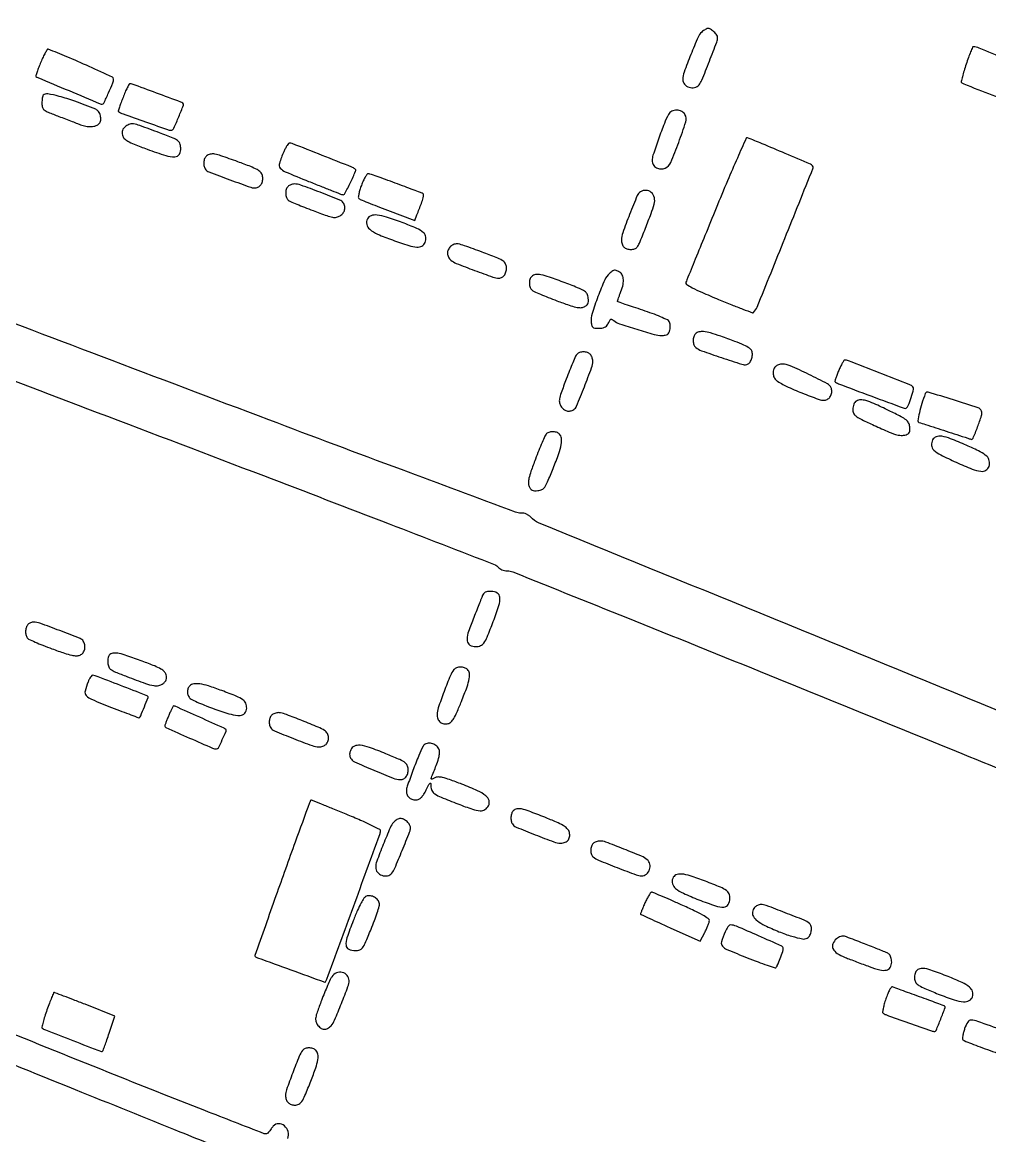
# Model space of a CAD drawing. Header units: metres. Extents: x 244 to 6504, y 133 to 4776.
# Drawn here: x 2979.6 to 3292.6, y 1813.2 to 2173.5 of the extents above; entities that cross this region are included whole.
import ezdxf

# ---------------------------------------------------------------- set-up
doc = ezdxf.new("R2010")
doc.units = ezdxf.units.M
doc.header["$MEASUREMENT"] = 0

msp = doc.modelspace()

# ---------------------------------------------------------------- linework, layer by layer
for points in [[(3073.43, 1797.58, -0.000015), (3212.47, 1744.26, -0.000001), (3356.48, 1689.04, -0.090549)], [(3360.94, 1697.34, -0.000001), (3222.9, 1750.06, -0.000075), (3098.13, 1797.73, -0.00214)], [(2390.74, 4302.36, -0.000001), (2436.6, 4383.87, -0.253439)], [(5649.78, 2908.29, -0.000001), (5592.12, 2927.27, -0.000136)], [(1770.95, 4232.21, -0.000001), (1756.31, 4203.53, -0.092463)], [(2358.85, 2292.47, -0.000002), (2402.87, 2275.77, -0.000001), (2455, 2255.99, -0.000469)], [(2661.8, 3304.26, -0.000001), (2697.55, 3290.75, -0.000089)], [(2166.88, 2385.74, -0.000003), (2059.01, 2428.09, -0.099946)], [(2836.31, 1902.63, -0.000001), (2798.12, 1918.05, -0.081722)], [(1593.92, 2905.57, -0.000004), (1514.48, 2912.51, -0.000011)], [(2910.82, 2101.23, -0.000002), (2871.64, 2116.15, -0.08954)], [(3742.17, 2759.42, 0.000002), (3749.92, 2779.53, 0.000119)], [(3810.74, 2887.17, 0.000009), (3776.68, 2810.24, 0.000019)], [(2835.59, 1257.96, 0.000001), (2811.6, 1266.94)], [(2599.62, 2200.92, -0.000035), (2724.87, 2153.38, -0.00001), (2851.52, 2105.29, -0.308463)], [(3020.53, 2505.4, -0.000009), (3041.92, 2560.53, -0.000258)], [(2487.51, 2262.24, 0.000015), (2352.21, 2313.65, 0.000934)], [(3433.83, 1894.18, -0.000012), (3289.85, 1953, -0.000025), (3146.63, 2011.53, -0.11823), (3144.07, 2013.37, 0.061845), (3143.44, 2013.94, 0.056228), (3142.66, 2014.36, 0.054193), (3141.79, 2014.61, 0.049745), (3140.85, 2014.68, -0.096696), (3139.14, 2014.96, -0.000094), (3102.23, 2028.74, -0.000892), (3059.33, 2044.86, -0.000449), (3005.24, 2065.34, -0.000083), (2954, 2084.81, -0.000137)], [(2592.86, 1267.89, -0.000002), (2552.45, 1283.32, -0.105537)], [(2874.35, 2096.45, 0.000005), (2911.92, 2082.18, 0.000032), (2954.2, 2066.12, 0.00002), (3003.82, 2047.28, -0.000445), (3057.58, 2026.82, -0.001002), (3098.29, 2011.19, -0.00009), (3132.51, 1997.96, -0.144133), (3133.53, 1997.18, 0.085482), (3134.02, 1996.7, 0.054973), (3134.73, 1996.32, 0.050225), (3135.58, 1996.07, 0.045045), (3136.5, 1995.99, -0.095783), (3138.29, 1995.64, -0.000089), (3177.79, 1979.77, -0.000848), (3224.12, 1961.05, -0.000407), (3283.53, 1936.87, -0.000286), (3355.89, 1907.3, -0.001336)], [(2862.15, 2119.97, -0.000008), (2820.04, 2135.87, -0.000412)], [(2535.59, 1289.9, -0.000004), (2496.83, 1304.97, -0.000295)], [(3121.11, 1058.8, -0.000012), (2978.85, 1116.92, -0.000024)], [(2758.45, 1812.83, 0.082448), (2758.59, 1813.51, 0.057216), (2758.53, 1814.28, -0.134562), (2758.65, 1815.76, -0.001088), (2762.69, 1826.88, -0.003191), (2768.02, 1841.19, -0.001161), (2775.76, 1861.4, 0.000198), (2782.51, 1878.93, 0.000317), (2788.25, 1893.89, 0.00005), (2793.33, 1907.16, 0.019725), (2793.66, 1908.11, -0.078759), (2793.9, 1908.63, -0.121025), (2794.27, 1908.96, -0.111982), (2794.77, 1909.09, -0.061044), (2795.41, 1909.04, -0.044793), (2796.52, 1908.71, -0.000023), (2830.06, 1895.27, -0.000319), (2867.37, 1880.29, -0.000195), (2911.41, 1862.55, -0.000024), (2956.38, 1844.42, -0.000034), (2996.66, 1828.17, -0.00002), (3030.58, 1814.48, -0.00043), (3040.7, 1810.39)], [(3065.48, 1812.31, 0.160032), (3065.58, 1814.51, 0.149546), (3064.37, 1816.41, 0.180225), (3062.49, 1817.09, 0.216685), (3060.79, 1816.3, 0.010353), (3060.46, 1815.9, 0.004849), (3060.05, 1815.37, 0.004802), (3059.63, 1814.81, 0.006716), (3059.26, 1814.29, -0.347258), (3057.84, 1813.85, -0.001044), (3038.66, 1821.31, -0.002299), (3007.48, 1833.68, -0.0002), (2928.29, 1865.55, -0.000056), (2878.37, 1885.67, -0.000093)], [(3296.88, 1847.21, 0.0022), (3288.67, 1850.17, 0.072569), (3286.61, 1850.59, 0.271802), (3285.45, 1849.98, 0.058387), (3284.44, 1847.86, 0.017443), (3284.06, 1846.61, 0.025228), (3283.82, 1845.49, 0.023069), (3283.72, 1844.58, 0.225815), (3283.86, 1844.23, 0.091638), (3284.28, 1843.97, 0.001792), (3286.64, 1843.03, 0.004237), (3289.43, 1841.96, 0.002822), (3292.64, 1840.77, -0.000362), (3295.89, 1839.6, -0.000503)], [(3380.74, 1727.83, -0.00001), (3385.11, 1739.18, -0.000067)]]:
    msp.add_lwpolyline(points, format="xyb")
for points in [[(3199.4, 2170.37, 0.109551), (3198.2, 2168.7, 0.006882), (3195.85, 2163.06, 0.007829), (3193.69, 2157.4, 0.087402), (3193.27, 2155.03, 0.17542), (3193.83, 2153.49, 0.139538), (3195.3, 2152.49, 0.136335), (3197.1, 2152.4, 0.165919), (3198.54, 2153.27, 0.077401), (3199.42, 2154.75, 0.002768), (3201.86, 2160.9, 0.002443), (3204.26, 2167.13, 0.090972), (3204.54, 2168.61, 0.167316), (3204.27, 2169.38, 0.03909), (3203.33, 2170.41, 0.039576), (3202.24, 2171.28, 0.149391), (3201.41, 2171.53, 0.104175), (3201.06, 2171.46, 0.02719), (3200.53, 2171.19, 0.026422), (3199.96, 2170.82, 0.024297)], [(2985.59, 2160.62, 0.006899), (2984.9, 2158.94, 0.010995), (2984.36, 2157.48, 0.005046), (2983.95, 2156.25, 0.286564), (2984.01, 2156.02, 0.091943), (2984.63, 2155.62, 0.000216), (2994.7, 2151.39, 0.000201), (3004.8, 2147.16, 0.099368), (3005.48, 2147.02, 0.291694), (3005.96, 2147.33, 0.003898), (3007.49, 2150.68, 0.007428), (3008.87, 2153.9, 0.100066), (3009.11, 2155.16, 0.290501), (3008.72, 2155.76, 0.00121), (3001.23, 2159.19, 0.006206), (2993.95, 2162.38, 0.011497), (2987.95, 2164.77, 0.353655), (2987.67, 2164.68, 0.012239), (2987.04, 2163.63, 0.01798), (2986.33, 2162.27, 0.010974)], [(3284.93, 2159.96, 0.005889), (3284.25, 2157.79, 0.009347), (3283.73, 2155.91, 0.003835), (3283.33, 2154.32, 0.263759), (3283.4, 2154.06, 0.102197), (3284.15, 2153.57, 0.00043), (3293.27, 2150.04, 0.000184), (3302.61, 2146.44, 0.315072), (3302.93, 2146.51, 0.096648), (3303.34, 2147.23, 0.001472), (3304.89, 2151.76, 0.001723), (3306.4, 2156.26, 0.080093), (3306.55, 2157.21, 0.297891), (3306.11, 2157.88, 0.001198), (3297.47, 2161.65, 0.002625), (3289.18, 2165.17, 0.099684), (3287.21, 2165.57, 0.300178), (3286.98, 2165.42, 0.004816), (3286.35, 2163.92, 0.010816), (3285.66, 2162.11, 0.00674)], [(3012.17, 2149.22, 0.00368), (3011.53, 2147.52, 0.006033), (3011.01, 2146.06, 0.00151), (3010.58, 2144.8, 0.326186), (3010.62, 2144.68, 0.072796), (3012.18, 2143.85, 0.001989), (3019.49, 2141.27, 0.000957), (3027.15, 2138.63, 0.176145), (3027.98, 2138.64, 0.200106), (3028.66, 2139.3, 0.006309), (3030.21, 2142.94, 0.005007), (3031.7, 2146.67, 0.322858), (3031.53, 2147.32, 0.083973), (3030.86, 2147.7, 0.00036), (3023.01, 2150.61, 0.000344), (3015.13, 2153.52, 0.088438), (3014.41, 2153.65, 0.273088), (3014.14, 2153.49, 0.009198), (3013.54, 2152.35, 0.015067), (3012.87, 2150.92, 0.009653)], [(2986.38, 2149.89, 0.132571), (2986.2, 2149.59, 0.022514), (2986.06, 2148.95, 0.023216), (2985.97, 2148.15, 0.018828), (2985.93, 2147.29, 0.069559), (2986.12, 2145.97, 0.160295), (2986.68, 2145.15, 0.068552), (2987.93, 2144.43, 0.005852), (2991.4, 2143.07, -0.000986), (2993.6, 2142.24, -0.001129), (2995.71, 2141.43, -0.001017), (2997.49, 2140.74, -0.006465), (2998.39, 2140.38, 0.057676), (3000.11, 2139.87, 0.056184), (3001.92, 2139.77, 0.062185), (3003.49, 2140.06, 0.144272), (3004.48, 2140.72, 0.145468), (3004.95, 2141.84, 0.089539), (3004.86, 2143.29, 0.089806), (3004.27, 2144.6, 0.147733), (3003.33, 2145.36, 0.008776), (2996.56, 2147.95, 0.021783), (2991.5, 2149.55, 0.023403), (2987.81, 2150.35, 0.242896)], [(3188.64, 2143.72, 0.030309), (3187.29, 2140.77, 0.007295), (3185.41, 2135.71, 0.004675), (3183.62, 2130.53, 0.080755), (3183.34, 2128.77, 0.136598), (3183.71, 2127.45, 0.127077), (3184.72, 2126.46, 0.121571), (3186.12, 2126.05, 0.118781), (3187.56, 2126.34, 0.183451), (3189.34, 2128.16, 0.013943), (3191.94, 2134.64, 0.013396), (3194.2, 2141.27, 0.200748), (3193.97, 2143.65, 0.156214), (3192.91, 2144.67, 0.111916), (3191.3, 2145.06, 0.113117), (3189.69, 2144.72, 0.162044)], [(3013.09, 2139.86, 0.041852), (3012.37, 2139.18, 0.091528), (3011.99, 2138.54, 0.098046), (3011.87, 2137.82, 0.053226), (3011.99, 2136.94, 0.131359), (3012.56, 2135.92, 0.072647), (3013.69, 2135.05, 0.033934), (3015.78, 2134.06, 0.00545), (3020, 2132.44, 0.012012), (3025.97, 2130.39, 0.086887), (3028.97, 2129.99, 0.258518), (3030.41, 2130.86, 0.152451), (3030.85, 2132.87, 0.067144), (3030.52, 2134.35, 0.150886), (3029.83, 2135.25, 0.06037), (3028.35, 2136.06, 0.004431), (3024.02, 2137.72, 0.001989), (3017.62, 2140.09, 0.039358), (3015.61, 2140.66, 0.132325), (3014.35, 2140.57, 0.087143)], [(3064.17, 2131.62, 0.022938), (3062.76, 2127.84, 0.258106), (3063.05, 2126.33, 0.119135), (3064.65, 2125.15, 0.003704), (3072.22, 2122.03, 0.001222), (3076.15, 2120.45, 0.00181), (3079.61, 2119.08, 0.000797), (3082.57, 2117.93, 0.03624), (3083.19, 2117.74, 0.340224), (3083.94, 2118.09, 0.008447), (3085.73, 2121.66, 0.008401), (3087.41, 2125.29, 0.351138), (3087.2, 2126.07, 0.064234), (3086.16, 2126.65, 0.000442), (3076.6, 2130.44, 0.000309), (3066.9, 2134.28, 0.094277), (3066.07, 2134.44, 0.22099), (3065.73, 2134.28, 0.026835), (3065.23, 2133.61, 0.027786), (3064.69, 2132.7, 0.019465)], [(3204.06, 2113.39, 0.000175), (3200.42, 2104.5, 0.000274), (3197.3, 2096.85, 0.000069), (3194.57, 2090.15, 0.010361), (3194.27, 2089.38, 0.34441), (3194.5, 2088.69, 0.026362), (3196.29, 2087.62, 0.018523), (3199.37, 2086.15, 0.003882), (3204.86, 2083.81, 0.003407), (3209.09, 2082.09, 0.005551), (3212.7, 2080.69, 0.001335), (3215.85, 2079.52, 0.292536), (3216.15, 2079.59, 0.10076), (3217.32, 2081.35, 0.000399), (3226.28, 2103.59, 0.000168), (3235.42, 2126.37, 0.315745), (3235.25, 2127.11, 0.080979), (3234.56, 2127.55, 0.000343), (3226.4, 2131.05, 0.001852), (3218.93, 2134.21, 0.006737), (3214.14, 2136.14, 0.399514), (3213.76, 2135.99, 0.0008), (3210.91, 2129.57, 0.00446), (3207.72, 2122.2, 0.002677)], [(3039.43, 2130.41, 0.140806), (3038.71, 2129.66, 0.084052), (3038.33, 2128.49, 0.079296), (3038.34, 2127.18, 0.099981), (3038.77, 2126.05, 0.160763), (3039.93, 2125.1, 0.003604), (3046.76, 2122.54, 0.004122), (3053.55, 2120.11, 0.133292), (3055.29, 2119.99, 0.123359), (3056.3, 2120.46, 0.107058), (3057.03, 2121.39, 0.096215), (3057.37, 2122.62, 0.080424), (3057.25, 2123.97, 0.134066), (3056.69, 2124.97, 0.071561), (3055.56, 2125.83, 0.033714), (3053.47, 2126.81, 0.00553), (3049.3, 2128.38, 0.00221), (3043.81, 2130.35, 0.034437), (3041.89, 2130.89, 0.102496), (3040.66, 2130.89, 0.080536)], [(3089.29, 2120.75, 0.015681), (3088.79, 2119.28, 0.023095), (3088.46, 2117.96, 0.019906), (3088.28, 2116.89, 0.235588), (3088.42, 2116.5, 0.093779), (3088.86, 2116.21, 0.001842), (3091.38, 2115.17, 0.004343), (3094.34, 2113.99, 0.002892), (3097.76, 2112.69), (3106.58, 2109.39), (3107.27, 2111.15, 0.004083), (3108.7, 2114.91, 0.030514), (3109.26, 2116.73, 0.081113), (3109.34, 2117.74, 0.293189), (3108.96, 2118.22, -0.004137), (3108.39, 2118.43, -0.000131), (3106.05, 2119.3, -0.000255), (3103.31, 2120.33, -0.000177), (3100.2, 2121.5, 0.003002), (3097.1, 2122.65, 0.004415), (3094.36, 2123.62, 0.002135), (3092.02, 2124.41, 0.080224), (3091.47, 2124.5, 0.24297), (3091.1, 2124.3, 0.022929), (3090.51, 2123.4, 0.02529), (3089.89, 2122.19, 0.017109)], [(3065.56, 2120.39, 0.12209), (3064.97, 2119.42, 0.080378), (3064.79, 2118.13, 0.08155), (3065.03, 2116.86, 0.13359), (3065.65, 2115.98, 0.068341), (3066.3, 2115.57, 0.004275), (3068.38, 2114.67, 0.006249), (3070.88, 2113.64, 0.004594), (3073.68, 2112.56, 0.004042), (3078.08, 2110.94, 0.039137), (3079.99, 2110.42, 0.097251), (3081.24, 2110.43, 0.095017), (3082.39, 2110.91, 0.07779), (3083.36, 2111.79, 0.111442), (3083.87, 2112.82, 0.114823), (3083.88, 2113.95, 0.086259), (3083.4, 2115.1, 0.157759), (3082.32, 2116, 0.003518), (3075.93, 2118.5, 0.005357), (3069.7, 2120.81, 0.086269), (3067.5, 2121.19, 0.058204), (3067, 2121.13, 0.038959), (3066.46, 2120.95, 0.039065), (3065.95, 2120.7, 0.0603)], [(3179.53, 2118.65, 0.154483), (3178.54, 2117.48, 0.004426), (3176.07, 2111.35, 0.006439), (3173.81, 2105.35, 0.087354), (3173.4, 2103.06, 0.046824), (3173.46, 2102.43, 0.037375), (3173.64, 2101.78, 0.038621), (3173.89, 2101.2, 0.073733), (3174.2, 2100.79, 0.121641), (3175.15, 2100.21, 0.077368), (3176.44, 2100.02, 0.079433), (3177.69, 2100.23, 0.145395), (3178.53, 2100.82, 0.070391), (3179.22, 2102, 0.002529), (3181.17, 2106.86, 0.004952), (3183, 2111.61, 0.018187), (3184.02, 2114.67, 0.130444), (3184.07, 2116.75, 0.154067), (3183.07, 2118.42, 0.168334), (3181.36, 2119.13, 0.157256)], [(3091.24, 2109.88, 0.181107), (3091, 2108.12, 0.162774), (3091.97, 2106.53, 0.073577), (3094.52, 2104.96, 0.016241), (3099.32, 2103.07, 0.008175), (3104.61, 2101.29, 0.057514), (3107.27, 2100.77, 0.146098), (3108.84, 2101.1, 0.161852), (3109.9, 2102.24, 0.143374), (3110.15, 2103.99, 0.179265), (3109.37, 2105.42, 0.077289), (3107.17, 2106.81, 0.012857), (3102.52, 2108.7, 0.011242), (3097.4, 2110.49, 0.05246), (3094.36, 2111.14, 0.110482), (3092.44, 2110.91, 0.18814)], [(3118.14, 2100.94, 0.087832), (3117.38, 2099.86, 0.115999), (3117.14, 2098.69, 0.117534), (3117.45, 2097.55, 0.091843), (3118.25, 2096.55, 0.083087), (3119.99, 2095.5, 0.004688), (3125.89, 2093.22, 0.004604), (3131.83, 2091.05, 0.085394), (3133.79, 2090.72, 0.137755), (3134.84, 2091.01, 0.114009), (3135.66, 2091.82, 0.097097), (3136.14, 2093.03, 0.074584), (3136.19, 2094.46, 0.124484), (3135.76, 2095.58, 0.105935), (3134.83, 2096.45, 0.040939), (3132.92, 2097.38, 0.004459), (3128.36, 2099.13, 0.002969), (3122.64, 2101.21, 0.042191), (3120.55, 2101.77, 0.130775), (3119.28, 2101.66, 0.110607)], [(3144.39, 2091.25, 0.12209), (3143.8, 2090.28, 0.080378), (3143.62, 2088.98, 0.08155), (3143.86, 2087.72, 0.13359), (3144.48, 2086.83, 0.06846), (3145.13, 2086.42, 0.00423), (3147.22, 2085.51, 0.006211), (3149.74, 2084.48, 0.00456), (3152.56, 2083.39, 0.005703), (3156.45, 2081.98, 0.028328), (3158.69, 2081.34, 0.052892), (3160.18, 2081.16, 0.110287), (3161.32, 2081.4, 0.055218), (3162.1, 2081.86, 0.120372), (3162.53, 2082.4, 0.102226), (3162.71, 2083.14, 0.033059), (3162.68, 2084.26, 0.09036), (3162.3, 2085.59, 0.133682), (3161.5, 2086.5, 0.050095), (3159.81, 2087.38, 0.004155), (3155.19, 2089.2, 0.006586), (3150.11, 2091.07, 0.037984), (3147.35, 2091.81, 0.081678), (3145.61, 2091.85, 0.163149)], [(3169.54, 2092.21, 0.113198), (3168.01, 2090.14, 0.012976), (3165.8, 2084.73, 0.013572), (3163.89, 2079.23, 0.101565), (3163.6, 2076.49, 0.034208), (3163.79, 2075.36, 0.163635), (3164.13, 2074.81, 0.147003), (3164.76, 2074.55, 0.025929), (3166.04, 2074.49, 0.036691), (3167.1, 2074.56, 0.067986), (3167.93, 2074.8, 0.081547), (3168.56, 2075.22, 0.080376), (3169.02, 2075.81, -0.000288), (3169.32, 2076.34, -0.000366), (3169.59, 2076.82, -0.000286), (3169.81, 2077.23, -0.003017), (3169.91, 2077.4, -0.311842), (3170.02, 2077.45, -0.057405), (3170.26, 2077.38, -0.043863), (3170.57, 2077.23, -0.026132), (3170.9, 2076.99, 0.086119), (3172.79, 2075.96, 0.006467), (3178.39, 2074.15, 0.007356), (3183.98, 2072.51, 0.067791), (3186.47, 2072.17, 0.033315), (3187.61, 2072.24, 0.116795), (3188.29, 2072.5, 0.133332), (3188.73, 2073.02, 0.049141), (3189.05, 2073.93, 0.042435), (3189.18, 2074.68, 0.037093), (3189.18, 2075.47, 0.038891), (3189.07, 2076.19, 0.084003), (3188.85, 2076.7, 0.144242), (3188.27, 2077.21, 0.008278), (3186.08, 2078.19, 0.01207), (3183.38, 2079.26, 0.008536), (3180.31, 2080.33, -0.001081), (3177.27, 2081.35, -0.001724), (3174.67, 2082.23, -0.000329), (3172.38, 2083.02, -0.089888), (3172.2, 2083.12, -0.296321), (3172.16, 2083.27, -0.007949), (3172.36, 2083.96, -0.014089), (3172.65, 2084.8, -0.008872), (3173.03, 2085.76, 0.038243), (3173.82, 2088.14, 0.069817), (3174.03, 2090.18, 0.096493), (3173.67, 2091.72, 0.166177), (3172.78, 2092.68, 0.018678), (3171.7, 2093.21, 0.141359), (3171.14, 2093.29, 0.127084), (3170.6, 2093.06, 0.013981)], [(3197.38, 2072.7, 0.121846), (3196.8, 2071.74, 0.078416), (3196.62, 2070.45, 0.079875), (3196.83, 2069.18, 0.137514), (3197.44, 2068.31, 0.087491), (3199.32, 2067.24, 0.004859), (3205.75, 2065.01, 0.003711), (3212.35, 2062.84, 0.128372), (3213.98, 2062.75, 0.181254), (3214.82, 2063.28, 0.076876), (3215.47, 2064.47, 0.071747), (3215.76, 2065.91, 0.106716), (3215.57, 2067.18, 0.162716), (3214.86, 2068.04, 0.029311), (3213.02, 2069.04, 0.020979), (3210.13, 2070.26, 0.00612), (3205.58, 2071.9, 0.012567), (3202.19, 2072.98, 0.0467), (3199.99, 2073.41, 0.081167), (3198.48, 2073.31, 0.140436)], [(3158.97, 2066.04, 0.068387), (3158.59, 2065.43, 0.003736), (3157.68, 2063.34, 0.00575), (3156.65, 2060.83, 0.004165), (3155.55, 2058.02, 0.003989), (3153.9, 2053.57, 0.039004), (3153.37, 2051.65, 0.097568), (3153.37, 2050.4, 0.095862), (3153.85, 2049.24, 0.077453), (3154.71, 2048.28, 0.107739), (3155.74, 2047.76, 0.113163), (3156.85, 2047.73, 0.092232), (3157.96, 2048.18, 0.154877), (3158.9, 2049.3, 0.003886), (3161.41, 2055.56, 0.005713), (3163.74, 2061.68, 0.088081), (3164.13, 2063.88, 0.049228), (3164.07, 2064.48, 0.037864), (3163.89, 2065.1, 0.038886), (3163.64, 2065.67, 0.070566), (3163.33, 2066.07, 0.121707), (3162.38, 2066.65, 0.077289), (3161.09, 2066.84, 0.078919), (3159.83, 2066.63, 0.14023)], [(3223.22, 2062.1, 0.128212), (3222.57, 2060.99, 0.105397), (3222.48, 2059.62, 0.10196), (3222.96, 2058.3, 0.112136), (3223.91, 2057.33, 0.036813), (3227.33, 2055.46, 0.013113), (3232.47, 2053.29, 0.007807), (3237.67, 2051.35, 0.148074), (3239.39, 2051.26, 0.113292), (3240.46, 2051.81, 0.112013), (3241.18, 2052.76, 0.106198), (3241.45, 2053.98, 0.092931), (3241.21, 2055.26, 0.184137), (3240.08, 2056.53, 0.006184), (3233.98, 2059.57, 0.008671), (3227.95, 2062.37, 0.104523), (3225.47, 2062.89, 0.047453), (3224.85, 2062.84, 0.037512), (3224.21, 2062.66, 0.038701), (3223.63, 2062.4, 0.072885)], [(3243.7, 2060.8, 0.005513), (3243.17, 2059.48, 0.008895), (3242.75, 2058.35, 0.003312), (3242.42, 2057.37, 0.299939), (3242.45, 2057.23, 0.092365), (3243.58, 2056.55, 0.00065), (3254.09, 2052.61, 0.000303), (3264.9, 2048.59, 0.231383), (3265.47, 2048.65, 0.161053), (3266.21, 2049.53, 0.016501), (3267.15, 2052.13, 0.013302), (3267.93, 2054.81, 0.279874), (3267.71, 2055.58, 0.090925), (3266.69, 2056.21, 0.000587), (3256.76, 2060.12, 0.000575), (3246.82, 2064, 0.093061), (3245.66, 2064.22, 0.253421), (3245.39, 2064.07, 0.014311), (3244.86, 2063.22, 0.019127), (3244.28, 2062.11, 0.012602)], [(3249.42, 2050.93, 0.095361), (3248.95, 2050.52, 0.061358), (3248.58, 2049.88, 0.05507), (3248.34, 2049.11, 0.046947), (3248.26, 2048.25, 0.098947), (3248.5, 2047.02, 0.129389), (3249.19, 2046.12, 0.051601), (3250.72, 2045.16, 0.005208), (3254.59, 2043.32, 0.005448), (3259.4, 2041.15, 0.030004), (3262.06, 2040.17, 0.058122), (3263.89, 2039.84, 0.09223), (3265.47, 2040.04, 0.069624), (3266.16, 2040.37, 0.136434), (3266.55, 2040.82, 0.104413), (3266.71, 2041.5, 0.030907), (3266.68, 2042.58, 0.091765), (3266.31, 2043.87, 0.111381), (3265.52, 2044.84, 0.047894), (3263.89, 2045.88, 0.005473), (3259.99, 2047.82, 0.00571), (3255.09, 2050.12, 0.035425), (3252.49, 2051.09, 0.075932), (3250.79, 2051.32, 0.131012)], [(3271.71, 2053.36, 0.016461), (3270.59, 2050.14, 0.021346), (3269.79, 2047.11, 0.015024), (3269.32, 2044.58, 0.372919), (3269.67, 2044.03, -0.003861), (3271.73, 2043.38, -0.000198), (3278.41, 2041.21, -0.000095), (3285.44, 2038.92, -0.009162), (3286.44, 2038.57, 0.400943), (3287.15, 2038.88, 0.009565), (3288.61, 2042.55, 0.01317), (3289.88, 2046.22, 0.158231), (3289.86, 2047.7, 0.236981), (3288.81, 2048.76, 0.004033), (3280.78, 2051.33, 0.003355), (3272.62, 2053.81, 0.391643)], [(3149.03, 2040.21, 0.068493), (3148.65, 2039.59, 0.003696), (3147.74, 2037.49, 0.005715), (3146.7, 2034.96, 0.004134), (3145.59, 2032.13, 0.00562), (3144.15, 2028.2, 0.028312), (3143.49, 2025.95, 0.053225), (3143.31, 2024.45, 0.111029), (3143.55, 2023.31, 0.054988), (3144.01, 2022.53, 0.119979), (3144.55, 2022.09, 0.102523), (3145.28, 2021.91, 0.033549), (3146.4, 2021.95, 0.089339), (3147.71, 2022.32, 0.129854), (3148.62, 2023.1, 0.05071), (3149.52, 2024.75, 0.004557), (3151.31, 2029.11, 0.009444), (3153.13, 2033.93, 0.039184), (3153.94, 2036.93, 0.072054), (3154.02, 2038.92, 0.17251), (3153.4, 2040.24, 0.121707), (3152.44, 2040.82, 0.077289), (3151.15, 2041.01, 0.078919), (3149.89, 2040.8, 0.14023)], [(3274.08, 2038.36, 0.146748), (3273.72, 2036.6, 0.182279), (3274.45, 2035.1, 0.072875), (3276.69, 2033.53, 0.010669), (3281.72, 2031.12, 0.010764), (3286.86, 2028.93, 0.06463), (3289.67, 2028.21, 0.165112), (3291.31, 2028.55, 0.185126), (3292.32, 2029.81, 0.126278), (3292.42, 2031.61, 0.15783), (3291.61, 2033.06, 0.072088), (3289.5, 2034.52, 0.011692), (3284.98, 2036.64, 0.01013), (3279.91, 2038.75, 0.054542), (3277.03, 2039.53, 0.125006), (3275.25, 2039.37, 0.186723)], [(3128.41, 1987.87, -0.002516), (3128.06, 1986.97, -0.000323), (3127.29, 1985.04, -0.000378), (3126.37, 1982.74, -0.000315), (3125.4, 1980.31, 0.017783), (3123.77, 1975.8, 0.10382), (3123.51, 1973.31, 0.242574), (3124.38, 1971.99, 0.129655), (3126.31, 1971.48, 0.097282), (3127.86, 1971.78, 0.145124), (3128.93, 1972.64, 0.055299), (3129.96, 1974.55, 0.004984), (3131.96, 1979.63, 0.014319), (3133.76, 1984.75, 0.094087), (3134.08, 1987.43, 0.243183), (3133.24, 1988.82, 0.138267), (3131.31, 1989.36, 0.030785), (3130.13, 1989.29, 0.088267), (3129.35, 1989.05, 0.112619), (3128.82, 1988.6, 0.069938)], [(2981.43, 1978.63, 0.116102), (2980.91, 1977.79, 0.065145), (2980.67, 1976.6, 0.063643), (2980.75, 1975.35, 0.093999), (2981.16, 1974.33, 0.142263), (2981.63, 1973.92, 0.005716), (2983.72, 1972.96, 0.009644), (2986.26, 1971.9, 0.006638), (2989.18, 1970.78, 0.005403), (2993.25, 1969.34, 0.027316), (2995.57, 1968.69, 0.051285), (2997.11, 1968.5, 0.111202), (2998.27, 1968.75, 0.122282), (2999.23, 1969.51, 0.107276), (2999.78, 1970.66, 0.101457), (2999.81, 1972, 0.098056), (2999.32, 1973.26, 0.158188), (2998.33, 1974.08, 0.002736), (2991.72, 1976.65, 0.004298), (2985.31, 1979.05, 0.085608), (2983.25, 1979.42, 0.064374), (2982.8, 1979.37, 0.039542), (2982.29, 1979.19, 0.039082), (2981.81, 1978.94, 0.05533)], [(3007.91, 1968.92, 0.133672), (3007.57, 1968.54, 0.058666), (3007.34, 1967.92, 0.049245), (3007.22, 1967.11, 0.035614), (3007.25, 1966.21, 0.076761), (3007.59, 1964.9, 0.137224), (3008.28, 1964.04, 0.058964), (3009.71, 1963.25, 0.005698), (3013.43, 1961.8, 0.003827), (3019.49, 1959.56, 0.037814), (3022.11, 1958.84, 0.100196), (3023.73, 1958.85, 0.119512), (3025.11, 1959.5, 0.046247), (3025.77, 1960.14, 0.091473), (3026.13, 1960.77, 0.094655), (3026.24, 1961.48, 0.052251), (3026.12, 1962.34, 0.129849), (3025.56, 1963.35, 0.072583), (3024.45, 1964.22, 0.034558), (3022.42, 1965.2, 0.005772), (3018.38, 1966.76, 0.005276), (3013.45, 1968.54, 0.033285), (3010.88, 1969.25, 0.07096), (3009.22, 1969.35, 0.121795)], [(3119.23, 1964.03, 0.074758), (3118.07, 1962.09, 0.006974), (3116.04, 1956.9, 0.006551), (3114.13, 1951.63, 0.083709), (3113.78, 1949.57, 0.088163), (3114.04, 1948.1, 0.129847), (3114.79, 1947.03, 0.13634), (3115.94, 1946.5, 0.101962), (3117.34, 1946.56, 0.135885), (3118.28, 1947.09, 0.06113), (3119.16, 1948.21, 0.032744), (3120.17, 1950.19, 0.00695), (3121.66, 1953.75, 0.007893), (3123.46, 1958.44, 0.041347), (3124.19, 1961.11, 0.085301), (3124.21, 1962.83, 0.158782), (3123.59, 1964.06, 0.121694), (3122.63, 1964.64, 0.077304), (3121.34, 1964.83, 0.079018), (3120.08, 1964.62, 0.141215)], [(3000.87, 1960.05, 0.039316), (2999.91, 1957.1, 0.249858), (3000.29, 1955.63, 0.108581), (3001.99, 1954.43, 0.005274), (3008.42, 1951.82, 0.002101), (3011.84, 1950.49, 0.003453), (3014.75, 1949.4, 0.000523), (3017.33, 1948.45, 0.291881), (3017.48, 1948.49, 0.098283), (3017.89, 1949.1, 0.002905), (3019.07, 1951.98, 0.001319), (3020.28, 1955.02, 0.298965), (3020.22, 1955.3, 0.104179), (3019.61, 1955.7, 0.000363), (3011.37, 1958.89, 0.000407), (3003.16, 1962.06, 0.092034), (3002.35, 1962.21, 0.214331), (3002.07, 1962.08, 0.030848), (3001.67, 1961.57, 0.030462), (3001.25, 1960.88, 0.021683)], [(3033.76, 1958.76, 0.106571), (3033.18, 1957.86, 0.100428), (3033, 1956.77, 0.096545), (3033.26, 1955.67, 0.090435), (3033.92, 1954.72, 0.086913), (3034.62, 1954.23, 0.007311), (3036.64, 1953.32, 0.009545), (3039.11, 1952.3, 0.007234), (3041.85, 1951.28, 0.013773), (3047.12, 1949.57, 0.078127), (3050.03, 1949.18, 0.20861), (3051.55, 1949.89, 0.182861), (3052.18, 1951.54, 0.100587), (3051.85, 1953.15, 0.138918), (3050.93, 1954.29, 0.058655), (3048.94, 1955.38, 0.006712), (3044.17, 1957.23, 0.011193), (3039.81, 1958.74, 0.041402), (3036.98, 1959.4, 0.07215), (3035.05, 1959.41, 0.162272)], [(3026.98, 1949.23, 0.005295), (3026.48, 1948.04, 0.007414), (3026.07, 1946.96, 0.004724), (3025.74, 1946.05, 0.092873), (3025.7, 1945.76, 0.286682), (3026, 1945.3, 0.000664), (3033.71, 1941.88, 0.001409), (3041.16, 1938.61, 0.105276), (3042.44, 1938.35, 0.28098), (3043.02, 1938.71, 0.00826), (3044.3, 1941.38, 0.00802), (3045.5, 1944.09, 0.305608), (3045.38, 1944.71, 0.09101), (3044.87, 1945.06, 0.000239), (3036.98, 1948.61, 0.000208), (3029.05, 1952.16, 0.105532), (3028.52, 1952.27, 0.278001), (3028.39, 1952.19, 0.004187), (3027.97, 1951.38, 0.009904), (3027.5, 1950.4, 0.006215)], [(3060.62, 1949.57, 0.140817), (3059.91, 1948.82, 0.084126), (3059.52, 1947.64, 0.079338), (3059.54, 1946.34, 0.099845), (3059.97, 1945.21, 0.15364), (3061.13, 1944.24, 0.004193), (3067.3, 1941.73, 0.006065), (3073.34, 1939.42, 0.088556), (3075.57, 1939.02, 0.082076), (3076.85, 1939.23, 0.11216), (3077.84, 1939.84, 0.113714), (3078.46, 1940.81, 0.086098), (3078.67, 1942.05, 0.130894), (3078.33, 1943.33, 0.121528), (3077.39, 1944.32, 0.043155), (3075.33, 1945.39, 0.004101), (3070.06, 1947.53, 0.002994), (3065.07, 1949.47, 0.038277), (3063.15, 1950.04, 0.10381), (3061.9, 1950.05, 0.081725)], [(3085.87, 1938.1, 0.04121), (3085.6, 1937.33, 0.059223), (3085.49, 1936.62, 0.065594), (3085.56, 1935.96, 0.0687), (3085.8, 1935.35, 0.160038), (3087.01, 1934.24, 0.004877), (3093.33, 1931.45, 0.006831), (3099.54, 1928.88, 0.095033), (3101.91, 1928.42, 0.130395), (3103, 1928.71, 0.117218), (3103.85, 1929.51, 0.100851), (3104.34, 1930.72, 0.075028), (3104.39, 1932.16, 0.119243), (3103.98, 1933.27, 0.101558), (3103.09, 1934.15, 0.042303), (3101.3, 1935.1, 0.005272), (3097.22, 1936.8, 0.010414), (3091.87, 1938.84, 0.057446), (3088.87, 1939.54, 0.134021), (3087.04, 1939.26, 0.183004)], [(3109.26, 1939.23, 0.026009), (3107.85, 1936.22, 0.007057), (3105.95, 1931.33, 0.004098), (3104.12, 1926.3, 0.085445), (3103.85, 1924.73, 0.103594), (3104.11, 1923.49, 0.118462), (3104.84, 1922.52, 0.114727), (3105.95, 1921.97, 0.092804), (3107.29, 1921.91, 0.1036), (3108.06, 1922.19, 0.066382), (3108.8, 1922.8, 0.049953), (3109.53, 1923.75, 0.023997), (3110.28, 1925.11, -0.004331), (3111.15, 1926.85, -0.10112), (3111.49, 1927.28, -0.585195), (3111.7, 1927.2, -0.032844), (3111.77, 1926.35, 0.109002), (3112.12, 1924.87, 0.134999), (3113.05, 1923.8, 0.049204), (3115.1, 1922.72, 0.004407), (3120.52, 1920.56, 0.010162), (3125.25, 1918.84, 0.066423), (3127.72, 1918.35, 0.153025), (3129.26, 1918.73, 0.134768), (3130.41, 1919.93, 0.197216), (3130.58, 1921.63, 0.151083), (3129.54, 1923.19, 0.065654), (3126.87, 1924.84, 0.013831), (3121.8, 1926.95, 0.005329), (3117.79, 1928.43, 0.02822), (3115.54, 1929.1, 0.054595), (3114.07, 1929.28, 0.126934), (3113, 1929.02, -0.010073), (3112.17, 1928.6, -0.239901), (3111.92, 1928.6, -0.364997), (3111.84, 1928.8, -0.017385), (3112.1, 1929.5, 0.00739), (3113.69, 1933.53, 0.034766), (3114.4, 1935.91, 0.065283), (3114.54, 1937.51, 0.135), (3114.16, 1938.69, 0.117747), (3113.08, 1939.72, 0.10444), (3111.59, 1940.21, 0.118086), (3110.17, 1940.03, 0.18197)], [(3072.55, 1920.97, 0.002782), (3067.86, 1908.2, 0.001137), (3061.64, 1890.79, 0.00004), (3054.8, 1871.52, 0.319346), (3054.89, 1871.23, 0.082028), (3055.71, 1870.77, 0.000283), (3066.42, 1866.89, 0.000096), (3077.42, 1862.91, 0.332293), (3077.67, 1862.99, 0.070992), (3078.14, 1863.86, 0.000055), (3086.7, 1887.3, 0.000061), (3095.25, 1910.7, 0.064554), (3095.49, 1911.75, 0.303518), (3095.2, 1912.27, 0.006741), (3092.54, 1913.62, 0.011738), (3089.03, 1915.25, 0.005336), (3084.38, 1917.21, 0.000495), (3080.08, 1918.97, 0.00081), (3076.43, 1920.45, 0.00007), (3073.15, 1921.77, 0.096168), (3073.02, 1921.8, 0.244532), (3072.94, 1921.75, 0.022177), (3072.81, 1921.55, 0.024783), (3072.68, 1921.29, 0.016718)], [(3138.43, 1918.35, 0.115957), (3137.9, 1917.51, 0.064322), (3137.67, 1916.32, 0.063027), (3137.74, 1915.08, 0.095689), (3138.14, 1914.07, 0.153805), (3139.31, 1913.09, 0.004313), (3145.48, 1910.59, 0.006244), (3151.52, 1908.29, 0.088092), (3153.79, 1907.89, 0.098206), (3155.24, 1908.17, 0.141317), (3156.25, 1908.98, 0.142358), (3156.67, 1910.2, 0.100231), (3156.46, 1911.64, 0.119966), (3155.8, 1912.63, 0.054272), (3154.54, 1913.57, 0.030149), (3152.39, 1914.65, 0.006686), (3148.59, 1916.24, 0.005062), (3143.51, 1918.21, 0.039011), (3141.06, 1918.93, 0.096637), (3139.56, 1918.95, 0.152498)], [(3099.74, 1914.68, 0.076416), (3098.59, 1912.82, 0.006077), (3096.37, 1907.45, 0.005516), (3094.26, 1901.99, 0.089705), (3093.91, 1900.06, 0.170481), (3094.46, 1898.5, 0.138827), (3095.92, 1897.46, 0.138464), (3097.71, 1897.33, 0.169418), (3099.14, 1898.19, 0.072821), (3100.08, 1899.74, 0.003251), (3102.5, 1905.54, 0.002665), (3104.89, 1911.47, 0.094856), (3105.17, 1912.92, 0.145246), (3104.89, 1913.85, 0.06588), (3104.05, 1914.83, 0.064728), (3102.96, 1915.58, 0.11859), (3101.91, 1915.83, 0.079718), (3101.39, 1915.75, 0.043144), (3100.79, 1915.49, 0.041588), (3100.21, 1915.12, 0.051186)], [(3164.26, 1907.75, 0.121707), (3163.68, 1906.8, 0.077289), (3163.49, 1905.51, 0.078919), (3163.7, 1904.25, 0.140234), (3164.29, 1903.39, 0.07603), (3165.98, 1902.38, 0.003697), (3172.05, 1899.96, 0.003271), (3178.21, 1897.6, 0.090111), (3179.91, 1897.29, 0.171111), (3181.47, 1897.84, 0.138582), (3182.51, 1899.3, 0.138027), (3182.63, 1901.09, 0.169478), (3181.77, 1902.51, 0.074215), (3179.89, 1903.65, 0.005191), (3174.17, 1905.97, 0.0046), (3168.36, 1908.21, 0.089549), (3166.47, 1908.55, 0.048658), (3165.87, 1908.49, 0.037756), (3165.24, 1908.31, 0.038832), (3164.67, 1908.06, 0.071299)], [(3190, 1896.46, 0.165655), (3189.93, 1894.71, 0.15069), (3190.94, 1893.19, 0.066229), (3193.44, 1891.64, 0.012273), (3198.45, 1889.54, 0.01252), (3203.86, 1887.59, 0.090717), (3206.58, 1887.2, 0.249862), (3207.96, 1888.01, 0.138804), (3208.51, 1889.94, 0.096055), (3208.21, 1891.49, 0.144525), (3207.36, 1892.57, 0.056615), (3205.47, 1893.6, 0.005348), (3200.56, 1895.54, 0.012076), (3195.69, 1897.27, 0.057818), (3192.81, 1897.87, 0.128472), (3191.05, 1897.57, 0.196582)], [(3181.02, 1888.54, 0.006703), (3180.42, 1887.2, 0.010711), (3179.95, 1886.04, 0.00478), (3179.58, 1885.06, 0.290395), (3179.62, 1884.88, 0.088756), (3179.81, 1884.75, 0.000249), (3182.57, 1883.48, 0.001486), (3185.7, 1882.06, 0.000926), (3189.37, 1880.41), (3198.91, 1876.14), (3200.37, 1878.93, 0.013517), (3200.93, 1880.08, 0.014938), (3201.41, 1881.21, 0.014429), (3201.76, 1882.21, 0.070872), (3201.86, 1882.79, 0.257176), (3201.51, 1883.46, 0.019162), (3199.7, 1884.58, 0.01794), (3196.95, 1886.01, 0.005782), (3192.78, 1887.93, 0.002076), (3189.25, 1889.49, 0.003225), (3186.19, 1890.8, 0.000983), (3183.53, 1891.92, 0.102566), (3183.14, 1891.99, 0.243508), (3182.87, 1891.85, 0.012621), (3182.3, 1890.98, 0.017669), (3181.67, 1889.86, 0.011689)], [(3090.89, 1890.67, 0.149019), (3090.12, 1890.06, 0.028712), (3089.17, 1888.51, 0.022006), (3088.04, 1886.17, 0.007824), (3086.63, 1882.72, 0.010887), (3084.63, 1877.27, 0.101486), (3084.31, 1874.8, 0.277612), (3085.18, 1873.56, 0.103618), (3087.35, 1873.11, 0.080517), (3088.75, 1873.34, 0.155443), (3089.66, 1874, 0.05671), (3090.53, 1875.52, 0.004001), (3092.43, 1880.05, 0.00812), (3093.51, 1882.8, 0.010972), (3094.39, 1885.32, 0.00817), (3095.04, 1887.44, 0.108333), (3095.1, 1888.25, 0.127659), (3094.59, 1889.44, 0.097917), (3093.52, 1890.37, 0.097727), (3092.18, 1890.82, 0.126564)], [(3216.49, 1887.06, 0.134451), (3215.82, 1885.58, 0.170145), (3216.09, 1884.12, 0.110429), (3217.39, 1882.68, 0.040431), (3219.77, 1881.27, 0.016708), (3224.36, 1879.22, 0.024039), (3228.55, 1877.75, 0.022364), (3232, 1876.88, 0.192374), (3233.53, 1877.16, 0.133736), (3234.38, 1878.09, 0.084164), (3234.84, 1879.5, 0.087822), (3234.79, 1880.92, 0.169912), (3234.21, 1881.88, 0.075843), (3232.47, 1882.93, 0.003975), (3226.42, 1885.34, 0.003529), (3220.27, 1887.69, 0.089776), (3218.51, 1888.01, 0.066059), (3217.99, 1887.94, 0.044463), (3217.41, 1887.73, 0.04439), (3216.88, 1887.42, 0.064851)], [(3206.94, 1879.18, 0.025825), (3205.77, 1875.91, 0.255716), (3206.06, 1874.53, 0.117932), (3207.54, 1873.46, 0.004134), (3214.13, 1870.79, 0.003411), (3217.59, 1869.46, 0.00556), (3220.53, 1868.38, 0.001335), (3223.11, 1867.48, 0.294862), (3223.35, 1867.53, 0.091865), (3223.83, 1868.28, 0.006743), (3224.74, 1870.56, 0.007078), (3225.58, 1872.85, 0.084376), (3225.73, 1873.78, 0.294565), (3225.25, 1874.53, 0.001919), (3217.79, 1877.87, 0.003996), (3210.65, 1880.97, 0.100659), (3208.57, 1881.39, 0.200035), (3208.24, 1881.25, 0.036708), (3207.8, 1880.74, 0.034373), (3207.35, 1880.02, 0.02528)], [(3242.97, 1876.89, 0.124071), (3241.79, 1875.33, 0.211501), (3241.83, 1873.73, 0.142241), (3243.17, 1872.2, 0.051396), (3245.77, 1870.89, 0.000108), (3247.41, 1870.27, 0.000053), (3249.49, 1869.48, 0.000053), (3251.65, 1868.66, 0.000077), (3253.56, 1867.94, 0.02755), (3256.98, 1866.86, 0.111551), (3259.15, 1866.79, 0.213662), (3260.37, 1867.65, 0.134803), (3260.84, 1869.36, 0.038911), (3260.78, 1870.15, 0.039069), (3260.6, 1870.91, 0.041982), (3260.33, 1871.55, 0.108375), (3260.01, 1871.93, 0.066858), (3259.09, 1872.47, 0.00253), (3255.4, 1873.97, 0.004374), (3250.88, 1875.74, 0.002708), (3245.55, 1877.75, 0.118711), (3245.04, 1877.81, 0.05017), (3244.36, 1877.66, 0.045834), (3243.63, 1877.34, 0.044584)], [(3268.83, 1866.52, 0.081516), (3268.54, 1866.03, 0.039567), (3268.33, 1865.33, 0.037876), (3268.22, 1864.55, 0.044499), (3268.25, 1863.8, 0.131279), (3268.68, 1862.72, 0.093849), (3269.65, 1861.83, 0.038667), (3271.58, 1860.84, 0.004895), (3275.92, 1859.05, 0.012865), (3281.07, 1857.15, 0.062566), (3284.11, 1856.52, 0.143231), (3285.94, 1856.9, 0.195717), (3287, 1858.18, 0.159147), (3286.99, 1859.85, 0.14059), (3286, 1861.29, 0.065233), (3283.65, 1862.75, 0.012867), (3279.07, 1864.7, 0.006369), (3274.07, 1866.6, 0.043641), (3271.53, 1867.29, 0.104454), (3269.96, 1867.24, 0.160851)], [(3079.72, 1864.66, 0.036826), (3079.21, 1863.74, 0.005381), (3078.34, 1861.78, 0.00606), (3077.36, 1859.44, 0.005165), (3076.38, 1856.95, 0.004828), (3074.97, 1853.15, 0.043354), (3074.52, 1851.43, 0.101293), (3074.55, 1850.28, 0.087121), (3075.03, 1849.17, 0.087808), (3076.03, 1848.11, 0.13834), (3077.18, 1847.67, 0.142954), (3078.37, 1847.9, 0.096315), (3079.46, 1848.76, 0.076416), (3080.62, 1850.62, 0.006077), (3082.84, 1855.99, 0.005516), (3084.95, 1861.45, 0.089705), (3085.3, 1863.38, 0.173672), (3084.69, 1865.08, 0.165533), (3083.12, 1866.05, 0.154888), (3081.21, 1865.89, 0.152485)], [(2987.58, 1853.93, 0.005995), (2986.86, 1851.77, 0.009613), (2986.3, 1849.9, 0.003892), (2985.88, 1848.32, 0.289974), (2985.95, 1848.08, 0.081846), (2987.08, 1847.41, 0.000795), (2995.95, 1843.98, 0.000288), (3005.16, 1840.43, 0.296222), (3005.57, 1840.52, 0.107556), (3005.72, 1840.75, 0.001459), (3006.3, 1842.34, 0.004058), (3006.97, 1844.2, 0.002648), (3007.7, 1846.35), (3009.57, 1851.91), (2999.9, 1855.71, 0.00113), (2996.17, 1857.17, 0.001796), (2992.97, 1858.4, 0.00037), (2990.15, 1859.47, 0.086288), (2989.88, 1859.52, 0.30537), (2989.69, 1859.4, 0.003168), (2989.06, 1857.88, 0.00872), (2988.35, 1856.08, 0.005391)], [(3258.93, 1857.45, 0.012987), (3258.43, 1855.83, 0.019704), (3258.09, 1854.4, 0.015038), (3257.89, 1853.23, 0.254828), (3258.03, 1852.88, 0.091035), (3258.9, 1852.37, 0.000766), (3266.3, 1849.73, 0.000817), (3273.68, 1847.12, 0.084712), (3274.74, 1846.94, 0.304641), (3275.22, 1847.27, 0.003658), (3276.69, 1850.94, 0.003534), (3278.11, 1854.65, 0.337598), (3277.96, 1855.16, 0.068375), (3277.77, 1855.26, 0.00026), (3275.46, 1856.11, 0.001345), (3272.85, 1857.07, 0.000845), (3269.79, 1858.18, -0.000143), (3266.68, 1859.29, -0.000207), (3263.95, 1860.28, -0.000102), (3261.63, 1861.12, -0.003572), (3261.08, 1861.32, 0.334815), (3260.7, 1861.2, 0.032715), (3260.15, 1860.35, 0.029854), (3259.54, 1859.08, 0.015867)], [(3070.25, 1840.81, 0.069332), (3069.17, 1838.92, 0.005534), (3067.08, 1833.54, 0.004877), (3065.08, 1828.07, 0.085093), (3064.76, 1826.2, 0.081626), (3064.97, 1824.92, 0.112256), (3065.58, 1823.93, 0.114015), (3066.55, 1823.31, 0.086152), (3067.8, 1823.09, 0.124113), (3069.06, 1823.41, 0.123903), (3070.02, 1824.29, 0.046977), (3071.04, 1826.2, 0.004961), (3072.94, 1830.88, 0.010394), (3074.53, 1835.15, 0.043212), (3075.2, 1837.81, 0.079942), (3075.2, 1839.6, 0.158342), (3074.57, 1840.85, 0.12161), (3073.61, 1841.42, 0.077404), (3072.32, 1841.62, 0.079671), (3071.08, 1841.41, 0.147822)]]:
    msp.add_lwpolyline(points, format="xyb", close=True)

doc.saveas('drawing.dxf')
